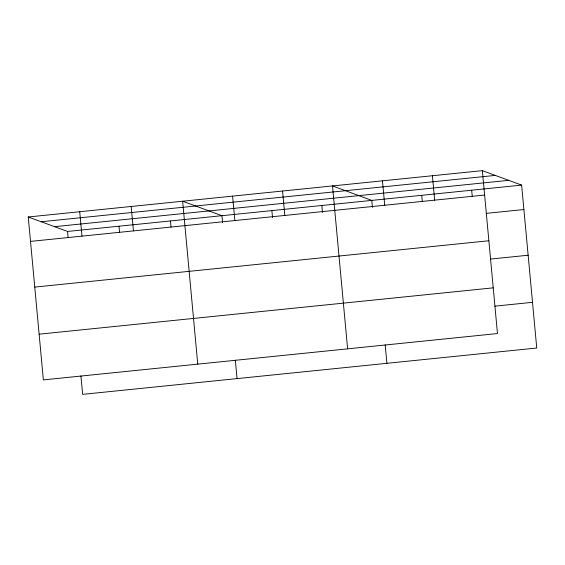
<?xml version="1.0" encoding="UTF-8"?>
<svg xmlns="http://www.w3.org/2000/svg" width="565" height="565" viewBox="0 0 565 565"><rect width="100%" height="100%" fill="white"/><g stroke="black" fill="none" stroke-linecap="round" stroke-linejoin="round"><path stroke-width="0.85" d="M482.355 170.637L497.468 333.548L43.364 379.892L28.25 216.981L482.355 170.637L521.636 185.108L536.75 348.019L82.645 394.363L80.929 375.909M41.21 221.755L495.321 175.411M54.565 226.678L508.677 180.334M28.25 216.981L67.532 231.452L521.636 185.108M30.517 241.396L484.622 195.052M486.218 213.372L523.903 209.53M34.755 287.098L488.859 240.754M490.462 259.074L528.141 255.232M39.126 334.183L493.231 287.846M494.827 306.166L532.513 302.317M471.683 190.207L472.248 196.309M432.409 175.736L434.669 200.151M421.73 195.306L422.302 201.408M382.456 180.828L384.716 205.25M372.427 207.383L371.784 200.406L332.503 185.927L347.616 348.838M385.182 344.855L386.898 363.316M321.831 205.505L322.474 212.475M282.549 191.027L284.817 215.442M271.878 210.597L272.528 217.574M232.596 196.126L234.863 220.541M222.575 222.674L221.925 215.696L182.643 201.225L197.757 364.135M235.33 360.152L237.039 378.607M170.461 220.95L171.026 227.052M131.179 206.472L133.446 230.887M118.996 226.198L119.561 232.307M79.714 211.727L81.981 236.142M67.532 231.452L68.097 237.554"/></g></svg>
